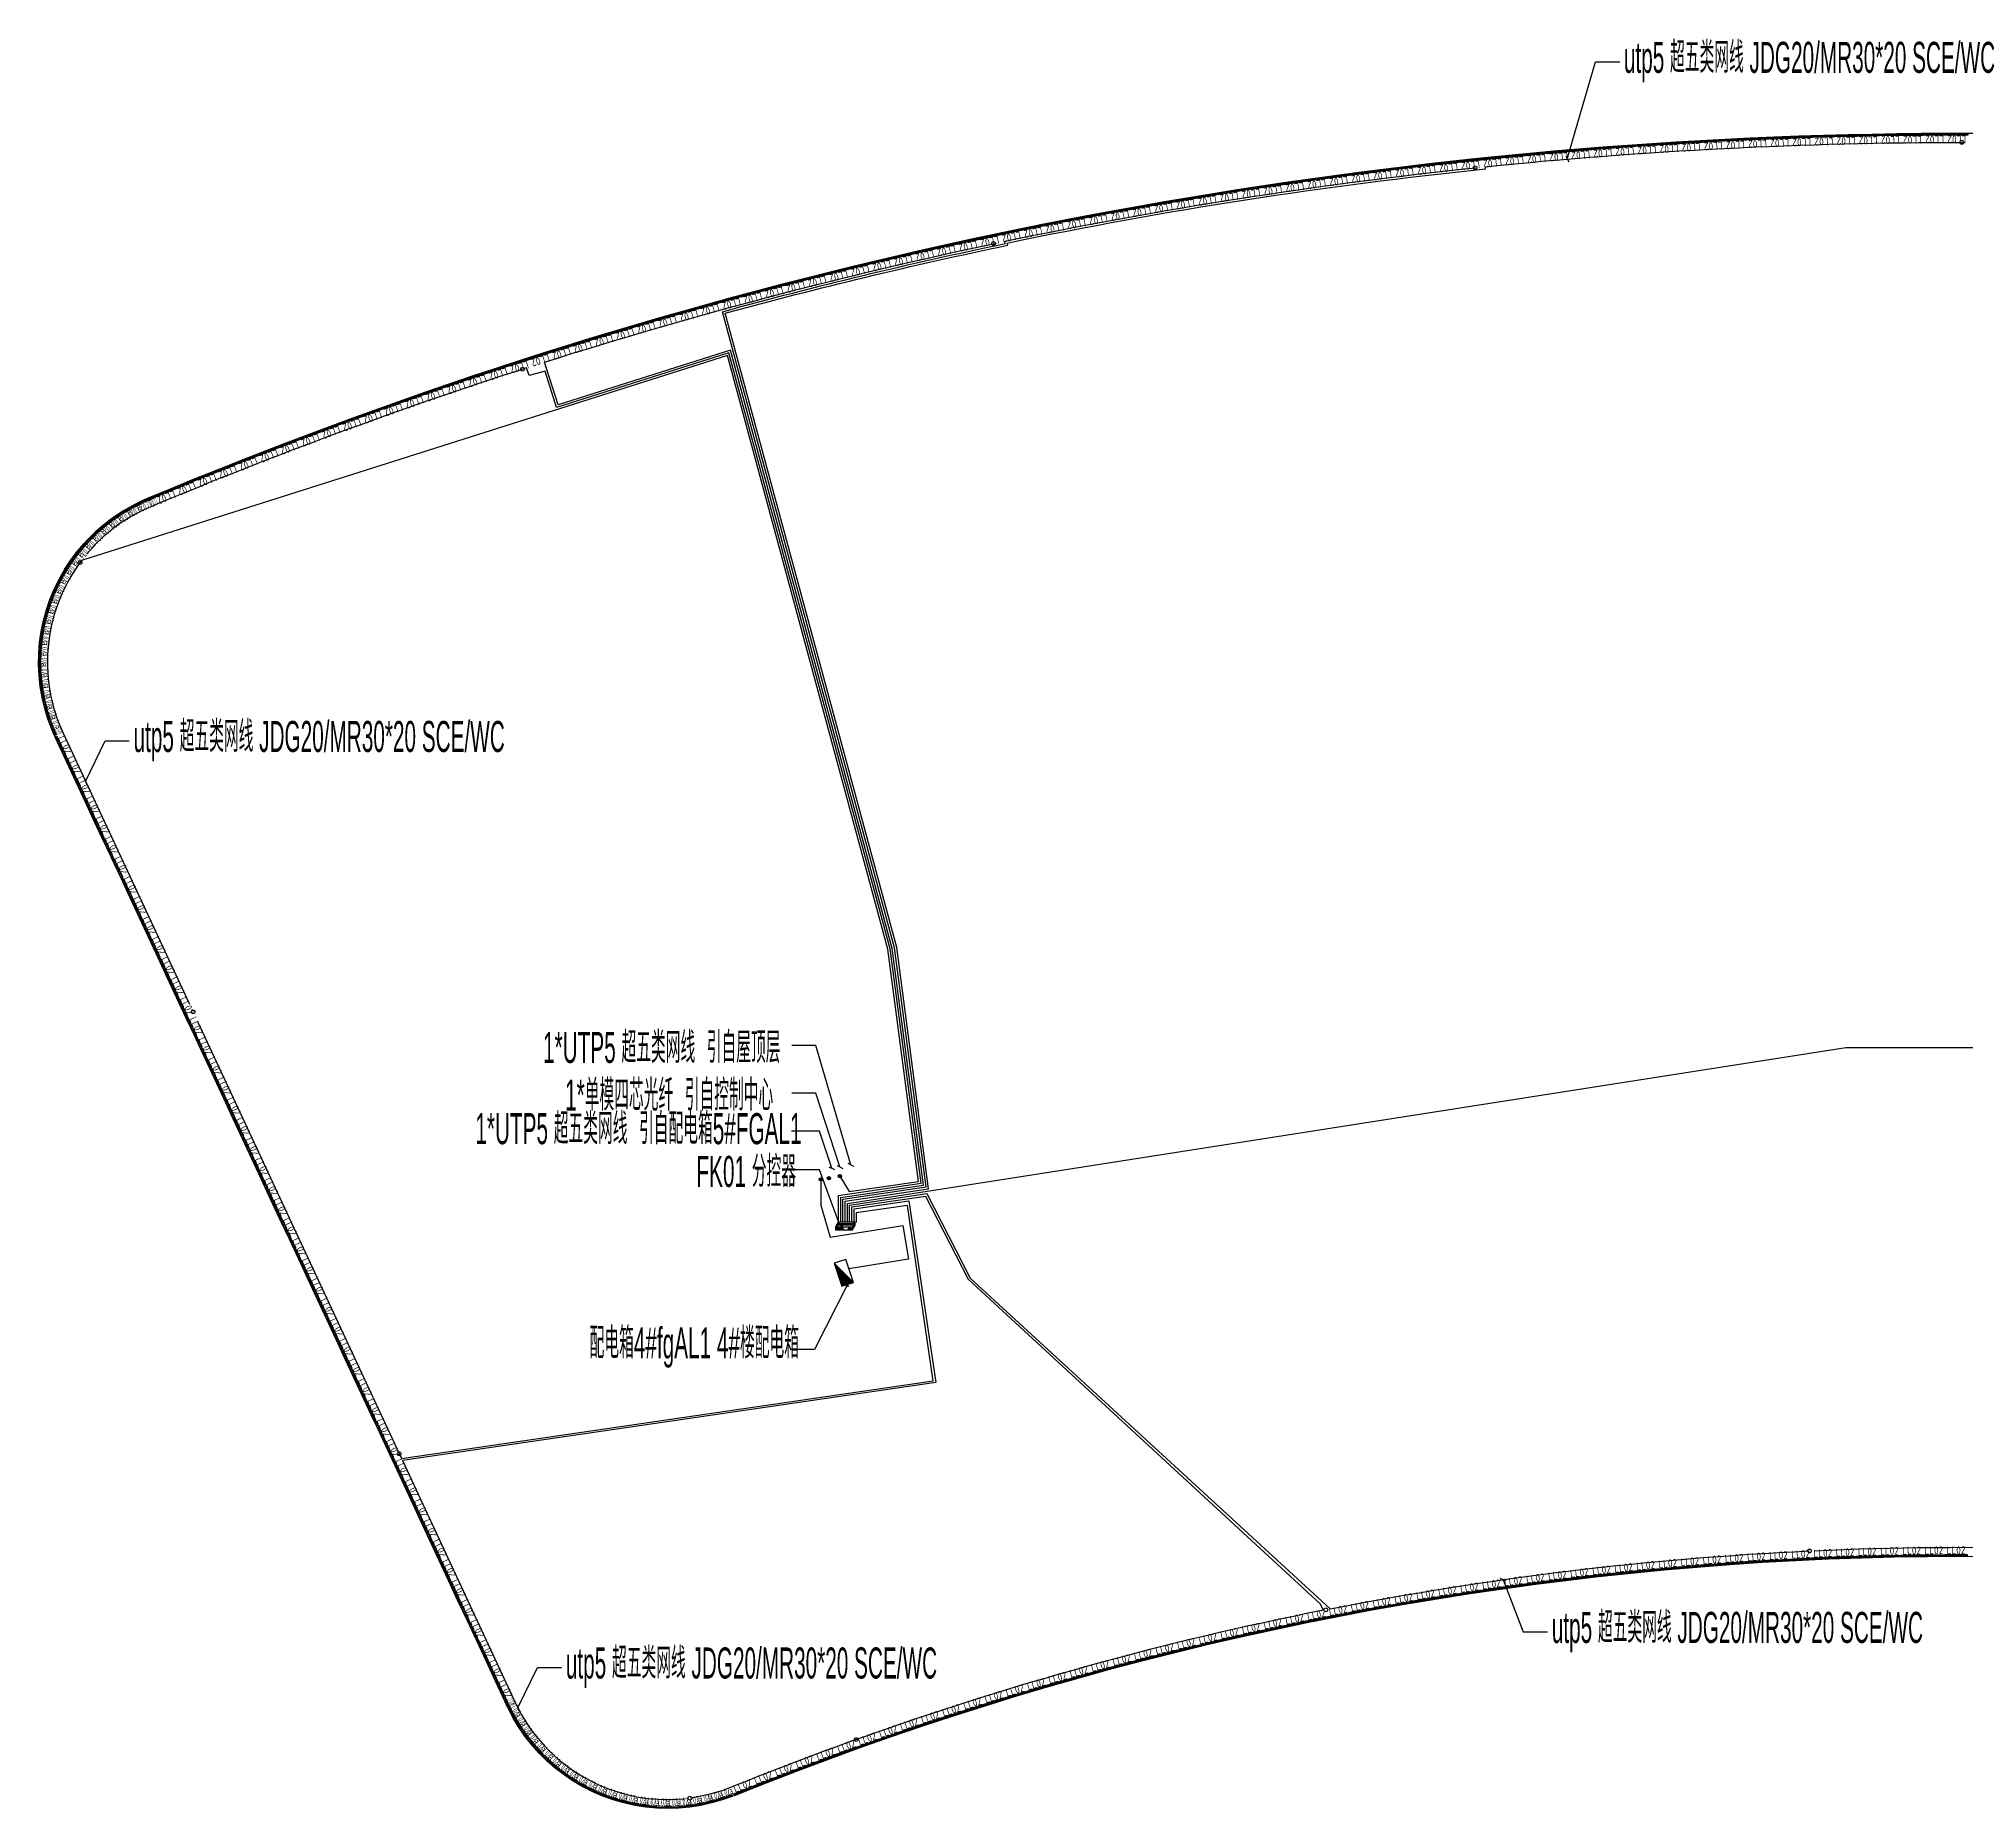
# Model space of a CAD drawing. Header units: inches. Extents: x -443710 to 189894, y 10730 to 90598.
# Drawn here: x -443710 to -356783, y 10730 to 90598 of the extents above; entities that cross this region are included whole.
import ezdxf
from ezdxf import colors
from ezdxf.entities.mleader import LeaderData, LeaderLine
from ezdxf.enums import TextEntityAlignment as Align
from ezdxf.math import Vec2, Vec3

# ---------------------------------------------------------------- set-up
doc = ezdxf.new("R2010")
doc.units = ezdxf.units.IN
doc.header["$MEASUREMENT"] = 0
doc.linetypes.add('ACAD_ISO02W100', pattern=[15, 12, -3])
doc.linetypes.add('DASH', pattern=[0.35, 0.25, -0.1])
doc.layers.get('0').update_dxf_attribs({"color": 253})
for name, color, linetype in [('0-L-控制', 6, 'Continuous'), ('0-L-灯具', 1, 'Continuous'), ('0-L-电箱', 90, 'Continuous'), ('0-LIGHT-TXT', 90, 'Continuous'), ('0-LL02', 1, 'Continuous'), ('LD-标注', 7, 'Continuous'), ('W-说明', 3, 'ACAD_ISO02W100'), ('图框', 24, 'Continuous'), ('强电220V', 1, 'Continuous')]:
    doc.layers.add(name, color=color, linetype=linetype)
doc.styles.add('GBZITI', font='gbenor.shx', dxfattribs={"height": 350, "bigfont": 'gbcbig.shx'})
doc.styles.add('SMDEI', font='smsim.shx', dxfattribs={"width": 0.75, "bigfont": 'smfs.shx'})
doc.styles.get("Standard").update_dxf_attribs({"font": 'arial.ttf'})
doc.styles.add('TG_LINETYPE', font='SIMPLEX', dxfattribs={"width": 0.8, "height": 3, "bigfont": 'HZTXT'})
doc.linetypes.add('TG_J', pattern='A,2,-0.3,["J",TG_LINETYPE,S=0.1,R=0,X=-0.23,Y=-0.15],0', length=2.3)

# ---------------------------------------------------------------- blocks, each defined once
blk = doc.blocks.new('LL02')
at = {"layer": '0-LL02'}
for points in [[(-500, 80), (500, 80), (500, 0), (-500, 0)], [(-490, 70), (490, 70), (490, 10), (-490, 10)]]:
    blk.add_lwpolyline(points, close=True, dxfattribs=at)
for points in [[(-450, 16), (-450, 63), (-460, 45)], [(-450, 16), (-450, 63), (-440, 45)], [(-375, 16), (-375, 63), (-385, 45)], [(-375, 16), (-375, 63), (-365, 45)], [(-300, 16), (-300, 63), (-310, 45)], [(-300, 16), (-300, 63), (-290, 45)], [(-225, 16), (-225, 63), (-235, 45)], [(-225, 16), (-225, 63), (-215, 45)], [(-150, 16), (-150, 63), (-160, 45)], [(-150, 16), (-150, 63), (-140, 45)], [(-75, 16), (-75, 63), (-85, 45)], [(-75, 16), (-75, 63), (-65, 45)], [(0, 16), (0, 63), (-10, 45)], [(0, 16), (0, 63), (10, 45)], [(75, 16), (75, 63), (65, 45)], [(75, 16), (75, 63), (85, 45)], [(150, 16), (150, 63), (140, 45)], [(150, 16), (150, 63), (160, 45)], [(225, 16), (225, 63), (215, 45)], [(225, 16), (225, 63), (235, 45)], [(300, 16), (300, 63), (290, 45)], [(300, 16), (300, 63), (310, 45)], [(375, 16), (375, 63), (365, 45)], [(375, 16), (375, 63), (385, 45)], [(450, 16), (450, 63), (440, 45)], [(450, 16), (450, 63), (460, 45)]]:
    blk.add_lwpolyline(points, dxfattribs=at)
at = {"layer": '0-LL02', "style": 'GBZITI'}
blk.add_text('LL02', height=350, rotation=360, dxfattribs=at).set_placement((0, 271, 0), align=Align.MIDDLE_CENTER)
blk = doc.blocks.new('LL02a')
at = {"layer": '0-LL02'}
for points in [[(-250, 80), (250, 80), (250, 0), (-250, 0)], [(-240, 70), (240, 70), (240, 10), (-240, 10)]]:
    blk.add_lwpolyline(points, close=True, dxfattribs=at)
for points in [[(-225, 16), (-225, 63), (-235, 45)], [(-225, 16), (-225, 63), (-215, 45)], [(-150, 16), (-150, 63), (-160, 45)], [(-150, 16), (-150, 63), (-140, 45)], [(-75, 16), (-75, 63), (-85, 45)], [(-75, 16), (-75, 63), (-65, 45)], [(0, 16), (0, 63), (-10, 45)], [(0, 16), (0, 63), (10, 45)], [(75, 16), (75, 63), (65, 45)], [(75, 16), (75, 63), (85, 45)], [(150, 16), (150, 63), (140, 45)], [(150, 16), (150, 63), (160, 45)], [(225, 16), (225, 63), (215, 45)], [(225, 16), (225, 63), (235, 45)]]:
    blk.add_lwpolyline(points, dxfattribs=at)
at = {"layer": '0-LL02', "style": 'GBZITI', "width": 0.5}
blk.add_text('LL02a', height=350, rotation=360, dxfattribs=at).set_placement((0, 271, 0), align=Align.MIDDLE_CENTER)
blk = doc.blocks.new('LF01b')
at = {"layer": '0-LL02'}
for points in [[(-150, 80), (150, 80), (150, 0), (-150, 0)], [(-140, 70), (140, 70), (140, 10), (-140, 10)]]:
    blk.add_lwpolyline(points, close=True, dxfattribs=at)
for points in [[(-75, 16), (-75, 63), (-85, 45)], [(-75, 16), (-75, 63), (-65, 45)], [(0, 16), (0, 63), (-10, 45)], [(0, 16), (0, 63), (10, 45)], [(75, 16), (75, 63), (65, 45)], [(75, 16), (75, 63), (85, 45)]]:
    blk.add_lwpolyline(points, dxfattribs=at)
at = {"layer": '0-LL02', "style": 'GBZITI', "width": 0.28}
blk.add_text('LL02b', height=350, rotation=360, dxfattribs=at).set_placement((0, 271, 0), align=Align.MIDDLE_CENTER)
blk = doc.blocks.new('A$C6D811006')
at = {"layer": '强电220V'}
h = blk.add_hatch(dxfattribs=at)
h.set_pattern_fill('ANGLE', color=256, angle=-47.18273)
h.set_pattern_definition([(312.81726666, (-1537605.358, 1188511.7405), (5.123672646, 4.747441797), [5.08, -1.905]), (42.81726666, (-1537605.358, 1188511.7405), (-4.747441797, 5.123672646), [5.08, -1.905])])
h.paths.add_polyline_path([(-583, 176), (-182, -196), (161, 980)])
blk.add_line((161, 980), (-182, -196), dxfattribs=at)
blk.add_lwpolyline([(161, 980), (-583, 176), (-182, -196), (563, 608)], close=True, dxfattribs=at)
blk = doc.blocks.new('_Oblique')
at = {"color": 0, "linetype": 'ByBlock', "lineweight": -2}
blk.add_line((-0.5, -0.5), (0.5, 0.5), dxfattribs=at)
blk = doc.blocks.new('引入')
at = {"layer": '0-L-电箱', "lineweight": -2}
h = blk.add_hatch(color=256, dxfattribs=at)
h.dxf.hatch_style = 1
h.paths.add_polyline_path([(-75, 0, 1), (75, 0, 1)])
blk.add_lwpolyline([(709, -533, 0, 0, 0), (432, -324, 200, 0, 0), (0, 0, 0, 0, 0)], format="xyseb", dxfattribs=at)
blk.add_circle((0, 0), 75, dxfattribs=at)
blk = doc.blocks.new('控制器')
at = {"color": 7}
for p, q in [((92311, 52509), (91624, 51231)), ((91624, 51231), (96073, 51231)), ((91624, 51231), (91624, 50443)), ((91624, 50443), (96073, 50443)), ((96761, 52509), (92311, 52509)), ((96073, 51231), (96761, 52509)), ((96073, 50443), (96761, 51666)), ((96073, 50443), (96073, 51231)), ((96761, 51666), (96761, 52509))]:
    blk.add_line(p, q, dxfattribs=at)
at = {"color": 7, "linetype": 'DASH', "ltscale": 5}
for p, q in [((92311, 51666), (91624, 50443)), ((92311, 51666), (92311, 52509)), ((96761, 51666), (92311, 51666)), ((96336, 52064), (96331, 52068)), ((96336, 52043), (96331, 52038)), ((96409, 52064), (96413, 52068)), ((96409, 52043), (96413, 52038)), ((96509, 52182), (96505, 52186)), ((96509, 52160), (96505, 52155)), ((96510, 51948), (96506, 51952)), ((96510, 51927), (96506, 51922)), ((96582, 52182), (96586, 52186)), ((96582, 52160), (96586, 52155)), ((96583, 51948), (96588, 51952)), ((96583, 51927), (96588, 51922))]:
    blk.add_line(p, q, dxfattribs=at)
at = {"color": 7, "linetype": 'ByBlock', "ltscale": 5}
for p, q in [((94998, 50933), (95621, 50933)), ((94998, 50649), (94998, 50933)), ((94998, 50649), (95621, 50649)), ((95621, 50649), (95621, 50933))]:
    blk.add_line(p, q, dxfattribs=at)
blk.add_lwpolyline([(91947, 51027), (92152, 51027), (92152, 50670), (91947, 50670)], close=True, dxfattribs=at)
at = {"color": 0, "linetype": 'ByBlock', "ltscale": 5}
blk.add_lwpolyline([(92481, 51050), (93415, 51050), (93415, 50632), (92481, 50632)], close=True, dxfattribs=at)
at = {"color": 7, "linetype": 'DASH', "ltscale": 5}
for points in [[(92674, 52130), (93087, 52130), (93087, 51954), (92674, 51954)], [(93087, 52130), (93499, 52130), (93499, 51954), (93087, 51954)], [(93499, 52130), (93912, 52130), (93912, 51954), (93499, 51954)], [(93912, 52130), (94325, 52130), (94325, 51954), (93912, 51954)], [(94325, 52130), (94737, 52130), (94737, 51954), (94325, 51954)], [(94737, 52130), (95150, 52130), (95150, 51954), (94737, 51954)], [(95150, 52130), (95563, 52130), (95563, 51954), (95150, 51954)], [(95563, 52130), (95976, 52130), (95976, 51954), (95563, 51954)]]:
    blk.add_lwpolyline(points, close=True, dxfattribs=at)
at = {"layer": 'W-说明', "color": 7, "linetype": 'ByBlock', "ltscale": 5}
for p, q in [((95043, 50881), (95043, 50739)), ((95272, 50881), (95043, 50881)), ((95043, 50739), (95095, 50739)), ((95095, 50739), (95095, 50712)), ((95095, 50712), (95105, 50712)), ((95105, 50712), (95105, 50698)), ((95105, 50698), (95209, 50698)), ((95209, 50698), (95209, 50712)), ((95209, 50712), (95220, 50712)), ((95220, 50739), (95272, 50739)), ((95220, 50712), (95220, 50739)), ((95272, 50739), (95272, 50881)), ((95350, 50881), (95350, 50739)), ((95578, 50881), (95350, 50881)), ((95350, 50739), (95401, 50739)), ((95401, 50739), (95401, 50712)), ((95401, 50712), (95412, 50712)), ((95412, 50712), (95412, 50698)), ((95412, 50698), (95516, 50698)), ((95516, 50698), (95516, 50712)), ((95516, 50712), (95526, 50712)), ((95526, 50712), (95526, 50739)), ((95526, 50739), (95578, 50739)), ((95578, 50739), (95578, 50881))]:
    blk.add_line(p, q, dxfattribs=at)
at = {"layer": '图框', "color": 7, "linetype": 'ByBlock', "lineweight": 30, "ltscale": 5}
blk.add_line((92049, 50977), (92049, 50911), dxfattribs=at)
at = {"layer": '图框', "color": 7, "linetype": 'DASH', "lineweight": 30, "ltscale": 5}
for p, q in [((96378, 52264), (96310, 52195)), ((96310, 51912), (96310, 52195)), ((96310, 51912), (96378, 51843)), ((96378, 52264), (96608, 52264)), ((96608, 51843), (96378, 51843)), ((96608, 52264), (96608, 51843))]:
    blk.add_line(p, q, dxfattribs=at)
at = {"layer": '图框', "color": 7, "linetype": 'ByBlock', "lineweight": 30, "ltscale": 5}
blk.add_lwpolyline([(91921, 51053), (92177, 51053), (92177, 50641), (91921, 50641)], close=True, dxfattribs=at)
at = {"layer": '图框', "color": 7, "linetype": 'DASH', "lineweight": 30, "ltscale": 5}
for points in [[(96413, 52038), (96331, 52038), (96331, 52068), (96413, 52068)], [(96409, 52043), (96336, 52043), (96336, 52064), (96409, 52064)], [(96586, 52155), (96505, 52155), (96505, 52186), (96586, 52186)], [(96588, 51922), (96505, 51922), (96505, 51952), (96588, 51952)], [(96582, 52160), (96509, 52160), (96509, 52182), (96582, 52182)], [(96583, 51927), (96510, 51927), (96510, 51948), (96583, 51948)]]:
    blk.add_lwpolyline(points, close=True, dxfattribs=at)
at = {"layer": '图框', "color": 7, "linetype": 'ByBlock', "lineweight": 30, "ltscale": 5}
for centre, radius in [((92049, 50761), 39), ((93630, 50794), 27.4), ((93630, 50672), 27.4), ((95759, 50666), 27.4)]:
    blk.add_circle(centre, radius, dxfattribs=at)
at = {"layer": 'W-说明', "color": 7, "linetype": 'ByBlock', "ltscale": 5, "char_height": 37.18, "attachment_point": 3}
for s, insert, width in [('{\\fSimSun|b0|i0|c134|p2;\\H1.771x;OFF\\H0.56465x;  }', (92118, 50620, -3928), 518.24), ('{\\fSimSun|b0|i0|c134|p2;\\H1.771x;ON\\H0.56465x;  }', (92097, 51141, -3928), 518.24), ('{\\fSimSun|b0|i0|c134|p2;\\H1.1068x;POWER \\H0.90346x; }', (93830, 50691, -3928), 518.24), ('{\\fSimSun|b0|i0|c134|p2;\\H1.107x;ACT \\H0.9035x; }', (93806, 50812, -3928), 518.24), ('{\\fSimSun|b0|i0|c134|p2;\\H1.8447x;A\\H0.59997x; \\H0.90346x; }', (95208, 50619, -3928), 237.09), ('{\\fSimSun|b0|i0|c134|p2;\\H1.8447x;B\\H0.59997x; \\H0.90346x; }', (95567, 50623, -3928), 893.53)]:
    blk.add_mtext(s, dxfattribs=dict(at, insert=insert, width=width))
at = {"layer": 'W-说明', "color": 1, "linetype": 'ByBlock', "ltscale": 0.5, "insert": (93297, 50918), "char_height": 144.03, "width": 274.09, "attachment_point": 3}
blk.add_mtext('{\\fSimSun|b0|i0|c134|p2;DMX-008}', dxfattribs=at)
at = {"layer": 'W-说明', "color": 7, "linetype": 'ByBlock', "char_height": 40.89, "width": 570.07, "attachment_point": 3}
for s, insert in [('{\\fSimSun|b0|i0|c134|p2;\\H1.771x;PORT1\\H0.56465x;  }', (93030, 52279, -4321)), ('{\\fSimSun|b0|i0|c134|p2;\\H1.771x;PORT2\\H0.56465x;  }', (93429, 52279, -4321)), ('{\\fSimSun|b0|i0|c134|p2;\\H1.771x;PORT3\\H0.56465x;  }', (93828, 52279, -4321)), ('{\\fSimSun|b0|i0|c134|p2;\\H1.771x;PORT4\\H0.56465x;  }', (94243, 52279, -4321)), ('{\\fSimSun|b0|i0|c134|p2;\\H1.771x;PORT5\\H0.56465x;  }', (94646, 52279, -4321)), ('{\\fSimSun|b0|i0|c134|p2;\\H1.771x;PORT6\\H0.56465x;  }', (95058, 52279, -4321)), ('{\\fSimSun|b0|i0|c134|p2;\\H1.771x;PORT7\\H0.56465x;  }', (95458, 52279, -4321)), ('{\\fSimSun|b0|i0|c134|p2;\\H1.771x;PORT8\\H0.56465x;  }', (95863, 52279, -4321))]:
    blk.add_mtext(s, dxfattribs=dict(at, insert=insert))
at = {"layer": 'W-说明', "color": 7, "linetype": 'ACAD_ISO02W100', "ltscale": 0.5, "insert": (96728, 52394, -3928), "char_height": 68.58, "width": 715.3, "attachment_point": 3}
blk.add_mtext('{\\fSimSun|b0|i0|c134|p2;AC 100V-240V}', dxfattribs=at)

msp = doc.modelspace()

# ---------------------------------------------------------------- linework, layer by layer
at = {"color": 4}
for points in [[(-299405, 78362, 0.169589), (-438804, 69836, 0.000015), (-438804, 69836, 0.000015)], [(-438804, 69836, 0.424512), (-442974, 59107, 0.42086)], [(-412315, 11315, -0.163248), (-318612, 17062, 0)]]:
    msp.add_lwpolyline(points, format="xyb", dxfattribs=at)
msp.add_lwpolyline([(-442960, 59077), (-422569, 15349)], dxfattribs=at)
at = {"layer": '0-L-控制', "color": 6}
for points in [[(-407321, 37177), (-407321, 38133), (-403562, 38689), (-404997, 49583), (-412734, 78199, -0.015527), (-399985, 81272), (-400006, 81370, -0.02585), (-378429, 84714), (-378439, 84814, -0.025545), (-356880, 85914, 0.025545)], [(-407421, 37177), (-407421, 38219), (-403674, 38774), (-405096, 49563), (-412857, 78269, -0.015527), (-400104, 81349), (-400124, 81447, -0.025457), (-378869, 84769, 0.025457)], [(-407521, 37177), (-407521, 38306), (-403786, 38859), (-405194, 49543), (-412493, 76542), (-420272, 74073), (-420883, 75998, -0.024947), (-400497, 81369, 0.024947)], [(-407567, 39265), (-407144, 38564), (-404010, 39028), (-405390, 49504), (-412632, 76288), (-441772, 67041, 0.277746), (-442598, 59246), (-436901, 47029)], [(-407621, 37177), (-407621, 38392), (-403898, 38943), (-405292, 49524), (-412563, 76415), (-420338, 73948), (-420857, 75586), (-421580, 75390), (-421693, 75739, 0.02139), (-438649, 69467, 0.119586), (-441534, 67340)], [(-407021, 37177), (-407021, 37874), (-403696, 38366), (-401773, 34622), (-385889, 19971), (-385762, 19672, 0.036942), (-406810, 13843, 0.010225), (-412466, 11686, -0.059037), (-414191, 11214, 0.059037)], [(-407121, 37177), (-407121, 37961), (-403639, 38476), (-401684, 34667), (-385445, 19735, -0.036816), (-363837, 22351, -0.036864)], [(-363612, 22362, -0.036826), (-341849, 21747), (-341838, 21846, -0.037112), (-320222, 18001), (-320198, 18098, -0.003121), (-318408, 17629, 0.399227), (-309448, 22488), (-307085, 29760), (-307180, 29791), (-306886, 30696), (-310107, 31742), (-309103, 38626), (-306313, 38187), (-306313, 37132)], [(-406921, 37177), (-406921, 37788), (-404446, 38154), (-403236, 29948), (-427294, 26427), (-422207, 15518, 0.318392), (-414572, 11167, 0.318392)]]:
    msp.add_lwpolyline(points, format="xyb", dxfattribs=at)
for points in [[(-436535, 46244), (-427338, 26521), (-403349, 30032), (-404516, 37942), (-406821, 37615), (-406821, 37177)], [(-407222, 37193), (-407222, 38028), (-403425, 38616), (-362184, 45067), (-348152, 45067), (-309126, 38726), (-306214, 38269), (-306214, 37132)], [(-408422, 39113), (-408422, 37961), (-408004, 36514), (-404714, 37041), (-404470, 35512), (-407153, 35077)]]:
    msp.add_lwpolyline(points, dxfattribs=at)
at = {"layer": '0-L-控制', "color": 2, "linetype": 'TG_J', "const_width": 0.2}
msp.add_lwpolyline([(-408055, 39167), (-408055, 37991), (-407761, 36972)], dxfattribs=at)
at = {"layer": '0-LL02'}
for centre in [(-356944, 85914), (-378904, 84765), (-400626, 81342), (-421874, 75680), (-441835, 66957), (-436736, 46676), (-427439, 26737), (-363820, 22352), (-385639, 19696), (-406824, 13839), (-414323, 11196)]:
    msp.add_circle(centre, 85.7, dxfattribs=at)

# ---------------------------------------------------------------- block references
at = {"layer": '0-L-灯具', "rotation": 82.90987147356023}
for p in [(-407567, 39265), (-408422, 39113), (-408055, 39167)]:
    msp.add_blockref('引入', p, dxfattribs=at)
at = {"layer": '0-L-电箱', "rotation": 61.18219452769995}
msp.add_blockref('A$C6D811006', (-407034, 34721), dxfattribs=at)
at = {"layer": '0-LL02'}
for name, p, rotation in [('LL02', (-367170, 86064), 182.7808720159209), ('LL02', (-366171, 86110), 182.5103536990523), ('LL02', (-365172, 86152), 182.2398353821823), ('LL02', (-364173, 86188), 181.9693170653135), ('LL02', (-363173, 86220), 181.6987987484474), ('LL02', (-362174, 86248), 181.4282804315774), ('LL02', (-361174, 86270), 181.1577621147088), ('LL02', (-360174, 86288), 180.8872437978416), ('LL02', (-359174, 86301), 180.6167254809149), ('LL02', (-358174, 86310), 180.3462071640461), ('LL02', (-357174, 86313), 180.0756888471774), ('LL02', (-379133, 85143), 186.0270918183382), ('LL02', (-378138, 85246), 185.756573501471), ('LL02', (-377143, 85344), 185.4860551846035), ('LL02', (-376148, 85437), 185.2155368677363), ('LL02', (-375152, 85525), 184.9450185508689), ('LL02', (-374155, 85609), 184.6745002340017), ('LL02', (-373158, 85688), 184.4039819171342), ('LL02', (-372161, 85763), 184.1334636002656), ('LL02', (-371163, 85832), 183.862945283397), ('LL02', (-370166, 85897), 183.5924269665269), ('LL02', (-369167, 85958), 183.3219086496582), ('LL02', (-368169, 86013), 183.0513903327896), ('LL02', (-386081, 84293), 187.9207200364245), ('LL02', (-385090, 84429), 187.6502017195543), ('LL02', (-384099, 84559), 187.3796834026831), ('LL02', (-383107, 84685), 187.109165085813), ('LL02', (-382114, 84807), 186.8386467689443), ('LL02', (-381121, 84924), 186.5681284520757), ('LL02', (-380127, 85036), 186.297610135207), ('LL02', (-392011, 83382), 189.5438299376418), ('LL02', (-391025, 83546), 189.2733116207733), ('LL02', (-390037, 83705), 189.0027933039018), ('LL02', (-389049, 83859), 188.7322749870318), ('LL02', (-388061, 84008), 188.4617566701617), ('LL02', (-387071, 84153), 188.1912383532931), ('LL02', (-396932, 82495), 190.8964215219853), ('LL02', (-395949, 82682), 190.6259032051165), ('LL02', (-394966, 82864), 190.3553848882479), ('LL02', (-393982, 83041), 190.0848665713779), ('LL02', (-392997, 83214), 189.8143482545092), ('LL02', (-400852, 81702), 191.9784947894626), ('LL02', (-399874, 81907), 191.7079764725954), ('LL02', (-398894, 82108), 191.4374581557267), ('LL02', (-397913, 82304), 191.1669398388553), ('LL02', (-404757, 80835), 193.0605680569895), ('LL02', (-403783, 81059), 192.7900497401223), ('LL02', (-402807, 81278), 192.5195314232548), ('LL02', (-401830, 81492), 192.24901310633), ('LL02', (-408645, 79894), 194.142641324463), ('LL02', (-407675, 80137), 193.872123007593), ('LL02', (-406703, 80374), 193.6016046907255), ('LL02', (-405731, 80607), 193.3310863738569), ('LL02', (-411549, 79141), 194.9541962750702), ('LL02', (-410582, 79397), 194.683677958203), ('LL02', (-409614, 79648), 194.4131596413329), ('LL02', (-414442, 78346), 195.7657512256776), ('LL02', (-413479, 78616), 195.495232908809), ('LL02', (-412514, 78881), 195.224714591939), ('LL02', (-418281, 77223), 196.8478244931563), ('LL02', (-417323, 77511), 196.5773061762865), ('LL02', (-416364, 77794), 196.306787859415), ('LL02', (-415403, 78072), 196.0362695425451), ('LL02', (-420192, 76635), 197.3888611268952), ('LL02', (-419237, 76931), 197.1183428100251), ('LL02', (-423048, 75718), 198.2004160775012), ('LL02', (-422098, 76028), 197.9298977606325), ('LL02', (-421146, 76334), 197.6593794437638), ('LL02', (-425892, 74761), 199.0119710281113), ('LL02', (-424945, 75084), 198.7414527112412), ('LL02', (-423998, 75403), 198.4709343943712), ('LL02', (-428721, 73763), 199.8235259787173), ('LL02', (-427779, 74100), 199.5530076618485), ('LL02', (-426836, 74433), 199.2824893449798), ('LL02', (-430599, 73076), 200.3645626124533), ('LL02', (-429661, 73422), 200.0940442955859), ('LL02', (-433404, 72012), 201.1761175630566), ('LL02', (-432471, 72371), 200.905599246188), ('LL02', (-431536, 72726), 200.6350809293206), ('LL02', (-435266, 71281), 201.7171541967953), ('LL02', (-434336, 71649), 201.4466358799253), ('LL02', (-437120, 70532), 202.2581908305339), ('LL02', (-436194, 70909), 201.9876725136653), ('LL02a', (-439479, 69510), 208.1399901894553), ('LL02a', (-439031, 69732), 204.5590039698874), ('LF01b', (-438645, 69902), 202.7028152128936), ('LL02', (-438045, 70151), 202.5287091474039), ('LL02a', (-440728, 68684), 218.8829488481583), ('LL02a', (-440329, 68985), 215.3019626285907), ('LL02a', (-439912, 69261), 211.720976409023), ('LL02a', (-441800, 67639), 229.6259075068617), ('LL02a', (-441465, 68010), 226.044921287294), ('LL02a', (-441107, 68358), 222.4639350677261), ('LL02a', (-442399, 66840), 236.7878799459973), ('LL02a', (-442112, 67249), 233.2068937264295), ('LL02a', (-442893, 65971), 243.949852385133), ('LL02a', (-442659, 66413), 240.368866165565), ('LL02a', (-443275, 65049), 251.1118248242686), ('LL02a', (-443098, 65516), 247.5308386047008), ('LL02a', (-443539, 64085), 258.2737972634042), ('LL02a', (-443422, 64571), 254.6928110438363), ('LL02a', (-443625, 63593), 261.854783482972), ('LL02a', (-443705, 62597), 269.0167559221076), ('LL02a', (-443680, 63096), 265.4357697025399), ('LL02a', (-443698, 62098), 272.5977421416755), ('LL02a', (-443660, 61600), 276.1787283612434), ('LL02a', (-443590, 61105), 279.759714580811), ('LL02a', (-443491, 60615), 283.3407008003787), ('LL02a', (-443360, 60133), 286.9216870199464), ('LL02a', (-443200, 59659), 290.5026732395143), ('LF01b', (-443053, 59288), 293.3457003133935), ('LL02', (-442749, 58624), 294.9999999999575), ('LL02', (-442326, 57718), 294.9999999999575), ('LL02', (-441904, 56811), 294.9999999999575), ('LL02', (-441481, 55905), 294.9999999999575), ('LL02', (-441059, 54999), 294.9999999999575), ('LL02', (-440636, 54092), 294.9999999999575), ('LL02', (-440213, 53186), 294.9999999999575), ('LL02', (-439791, 52280), 294.9999999999575), ('LL02', (-439368, 51374), 294.9999999999575), ('LL02', (-438945, 50467), 294.9999999999575), ('LL02', (-438523, 49561), 294.9999999999575), ('LL02', (-438100, 48655), 294.9999999999575), ('LL02', (-437678, 47748), 294.9999999999575), ('LL02', (-437255, 46842), 294.9999999999575), ('LL02', (-436832, 45936), 294.9999999999575), ('LL02', (-436410, 45029), 294.9999999999575), ('LL02', (-435987, 44123), 294.9999999999575), ('LL02', (-435564, 43217), 294.9999999999575), ('LL02', (-435142, 42310), 294.9999999999575), ('LL02', (-434719, 41404), 294.9999999999575), ('LL02', (-434297, 40498), 294.9999999999575), ('LL02', (-433874, 39592), 294.9999999999575), ('LL02', (-433451, 38685), 294.9999999999575), ('LL02', (-433029, 37779), 294.9999999999575), ('LL02', (-432606, 36873), 294.9999999999575), ('LL02', (-432184, 35966), 294.9999999999575), ('LL02', (-431761, 35060), 294.9999999999575), ('LL02', (-431338, 34154), 294.9999999999575), ('LL02', (-430916, 33247), 294.9999999999575), ('LL02', (-430493, 32341), 294.9999999999575), ('LL02', (-430070, 31435), 294.9999999999575), ('LL02', (-429648, 30528), 294.9999999999575), ('LL02', (-429225, 29622), 294.9999999999575), ('LL02', (-428803, 28716), 294.9999999999575), ('LL02', (-428380, 27810), 294.9999999999575), ('LL02', (-427957, 26903), 294.9999999999575), ('LL02', (-427535, 25997), 294.9999999999575), ('LL02', (-427112, 25091), 294.9999999999575), ('LL02', (-426689, 24184), 294.9999999999575), ('LL02', (-426267, 23278), 294.9999999999575), ('LL02', (-425844, 22372), 294.9999999999575), ('LL02', (-425422, 21465), 294.9999999999575), ('LL02', (-372180, 21320), 5.944437488335247), ('LL02', (-371185, 21420), 5.556254700307324), ('LL02', (-370190, 21513), 5.168071912278465), ('LL02', (-369193, 21600), 4.779889124250543), ('LL02', (-368197, 21680), 4.391706336222621), ('LL02', (-367199, 21753), 4.0035235481947), ('LL02', (-366201, 21820), 3.615340760165839), ('LL02', (-365203, 21879), 3.227157972136038), ('LL02', (-364205, 21932), 2.838975184107178), ('LL02', (-363206, 21978), 2.450792396078318), ('LL02', (-362207, 22018), 2.062609608052272), ('LL02', (-361207, 22050), 1.674426820025291), ('LL02', (-360207, 22076), 1.286244031997369), ('LL02', (-359208, 22095), 0.8980612439694471), ('LL02', (-358208, 22107), 0.5098784559415254), ('LL02', (-357208, 22113), 0.1216956679126646), ('LL02', (-424999, 20559), 294.9999999999575), ('LL02', (-379123, 20430), 8.661717004532575), ('LL02', (-378134, 20577), 8.273534216505588), ('LL02', (-377144, 20718), 7.885351428477668), ('LL02', (-376153, 20852), 7.497168640450686), ('LL02', (-375161, 20979), 7.108985852421827), ('LL02', (-374168, 21099), 6.720803064392028), ('LL02', (-373174, 21213), 6.332620276363168), ('LL02', (-424576, 19653), 294.9999999999575), ('LL02', (-384052, 19594), 10.60263094467594), ('LL02', (-383068, 19774), 10.21444815664708), ('LL02', (-382084, 19948), 9.826265368619158), ('LL02', (-381098, 20116), 9.438082580590297), ('LL02', (-380111, 20276), 9.049899792560499), ('LL02', (-424154, 18746), 294.9999999999575), ('LL02', (-388950, 18591), 12.54354488481555), ('LL02', (-387973, 18805), 12.15536209678858), ('LL02', (-386995, 19012), 11.76717930876065), ('LL02', (-386015, 19212), 11.37899652073178), ('LL02', (-385034, 19406), 10.99081373270386), ('LL02', (-423731, 17840), 294.9999999999575), ('LL02', (-391872, 17910), 13.70809324890119), ('LL02', (-390899, 18143), 13.31991046087327), ('LL02', (-389925, 18370), 12.9317276728444), ('LL02', (-423309, 16934), 294.9999999999575), ('LL02', (-395744, 16909), 15.26082440101382), ('LL02', (-394779, 17169), 14.87264161298496), ('LL02', (-393811, 17423), 14.48445882495704), ('LL02', (-392842, 17669), 14.09627603692911), ('LL02', (-422886, 16028), 294.9999999999575), ('LL02', (-398630, 16090), 16.42537276510228), ('LL02', (-397670, 16370), 16.03718997707342), ('LL02', (-396708, 16643), 15.64900718904362), ('LF01b', (-422611, 15438), 294.9999999999465), ('LL02', (-401499, 15213), 17.58992112918604), ('LL02', (-400545, 15512), 17.20173834115906), ('LL02', (-399589, 15804), 16.81355555313113), ('LL02a', (-422424, 15062), 297.2988885466061), ('LL02a', (-422181, 14625), 300.8798747661738), ('LL02', (-404349, 14277), 18.75446949326699), ('LL02', (-403401, 14596), 18.36628670523907), ('LL02', (-402451, 14907), 17.97810391721302), ('LL02a', (-421911, 14205), 304.4608609857415), ('LL02a', (-421616, 13802), 308.0418472053093), ('LL02', (-406239, 13622), 19.53083506932377), ('LL02', (-405295, 13953), 19.14265228129491), ('LL02a', (-421296, 13418), 311.6228334248769), ('LL02a', (-420952, 13055), 315.2038196444445), ('LL02a', (-420587, 12714), 318.7848058640122), ('LL02', (-409056, 12590), 20.69538343340755), ('LL02', (-408119, 12940), 20.30720064537962), ('LL02', (-407180, 13284), 19.9190178573517), ('LL02a', (-420201, 12397), 322.3657920835802), ('LL02a', (-419796, 12105), 325.9467783031481), ('LL02a', (-419373, 11838), 329.5277645227158), ('LL02', (-410922, 11871), 21.4717490094662), ('LL02', (-409990, 12233), 21.08356622143734), ('LL02a', (-418935, 11598), 333.1087507422835), ('LL02a', (-418482, 11386), 336.6897369618512), ('LL02a', (-418018, 11203), 340.2707231814188), ('LL02a', (-417542, 11049), 343.8517094009865), ('LL02a', (-417058, 10925), 347.4326956205541), ('LL02a', (-416567, 10832), 351.0136818401219), ('LL02a', (-414079, 10831), 8.918612937960233), ('LL02a', (-413588, 10924), 12.4995991575278), ('LL02a', (-413103, 11047), 16.08058537709528), ('LL02a', (-412628, 11200), 19.66157159666275), ('LL02', (-411851, 11501), 21.85993179749413), ('LL02a', (-416071, 10769), 354.5946680596895), ('LL02a', (-415573, 10738), 358.1756542792573), ('LL02a', (-415073, 10738), 1.756640498824983), ('LL02a', (-414574, 10769), 5.337626718392557)]:
    msp.add_blockref(name, p, dxfattribs=dict(at, rotation=rotation))
at = {"layer": 'LD-标注', "color": 3, "xscale": 0.1728, "yscale": 0.1728, "zscale": 0.1728}
msp.add_blockref('控制器', (-423594, 28120), dxfattribs=at)

# ---------------------------------------------------------------- texts
at = {"layer": '0-LIGHT-TXT', "color": 7, "style": 'SMDEI', "width": 0.5}
for s, p in [('utp5 超五类网线 JDG20/MR30*20 SCE/WC', (-372191, 89049)), ('utp5 超五类网线 JDG20/MR30*20 SCE/WC', (-439424, 58404)), ('1*UTP5 超五类网线  引自屋顶层', (-420949, 44370)), ('1*单模四芯光纤  引自控制中心', (-419954, 42222)), ('1*UTP5 超五类网线  引自配电箱5#FGAL1', (-424004, 40707)), ('FK01 分控器', (-414030, 38777)), ('配电箱4#fgAL1 4#楼配电箱', (-418850, 31035)), ('utp5 超五类网线 JDG20/MR30*20 SCE/WC', (-375444, 18200)), ('utp5 超五类网线 JDG20/MR30*20 SCE/WC', (-419922, 16594))]:
    msp.add_text(s, height=1400, dxfattribs=at).set_placement(p)

# ---------------------------------------------------------------- leaders
at = {"layer": '0-LIGHT-TXT', "color": 7}
ml = msp.add_multileader_mtext('Standard', dxfattribs=at)
ml.set_content('', color=7)
ml.set_leader_properties()
ml.set_arrow_properties(name='OBLIQUE')
ml.build(insert=Vec2(0, 0))
ml.multileader.update_dxf_attribs({"text_right_attachment_type": 6, "dogleg_length": 0.36, "arrow_head_size": 200})
ctx = ml.context
ctx.base_point, ctx.char_height, ctx.arrow_head_size, ctx.landing_gap_size, ctx.plane_origin = Vec3(-372382, 89547), 0.18, 200, 0.09, Vec3(-374330, 87558)
ctx.right_attachment = 6
notes = []
notes.append((ctx, [(0, (1, 1, 0), (-373477, 89547), (1, 0), 1095, [(0, [(-374747, 85159)], 0, [])])]))
ctx.mtext.insert, ctx.mtext.flow_direction = Vec3(-372382, 89547), 5
ml = msp.add_multileader_mtext('Standard', dxfattribs=at)
ml.set_content('', color=7)
ml.set_leader_properties()
ml.set_arrow_properties(name='OBLIQUE')
ml.build(insert=Vec2(0, 0))
ml.multileader.update_dxf_attribs({"text_right_attachment_type": 6, "dogleg_length": 0.36, "arrow_head_size": 200})
ctx = ml.context
ctx.base_point, ctx.char_height, ctx.arrow_head_size, ctx.landing_gap_size, ctx.plane_origin = Vec3(-439616, 58901), 0.18, 200, 0.09, Vec3(-441563, 56913)
ctx.right_attachment = 6
notes.append((ctx, [(0, (1, 1, 0), (-440710, 58901), (1, 0), 1095, [(0, [(-441587, 57078)], 0, [])])]))
ctx.mtext.insert, ctx.mtext.flow_direction = Vec3(-439615, 58901), 5
ml = msp.add_multileader_mtext('Standard', dxfattribs=at)
ml.set_content('', color=7)
ml.set_leader_properties()
ml.set_arrow_properties(name='OBLIQUE')
ml.build(insert=Vec2(0, 0))
ml.multileader.update_dxf_attribs({"text_right_attachment_type": 6, "dogleg_length": 0.36, "arrow_head_size": 200})
ctx = ml.context
ctx.base_point, ctx.char_height, ctx.arrow_head_size, ctx.landing_gap_size, ctx.plane_origin = Vec3(-409734, 45162), 0.18, 200, 0.09, Vec3(-408557, 43278)
ctx.right_attachment, ctx.text_align_type = 6, 2
notes.append((ctx, [(1, (1, 1, 0), (-408639, 45162), (-1, 0), 1095, [(0, [(-407072, 39778)], 0, [])])]))
ctx.mtext.insert, ctx.mtext.alignment, ctx.mtext.flow_direction = Vec3(-409734, 45162), 3, 5
ml = msp.add_multileader_mtext('Standard', dxfattribs=at)
ml.set_content('', color=7)
ml.set_leader_properties()
ml.set_arrow_properties(name='OBLIQUE')
ml.build(insert=Vec2(0, 0))
ml.multileader.update_dxf_attribs({"text_right_attachment_type": 6, "dogleg_length": 0.36, "arrow_head_size": 200})
ctx = ml.context
ctx.base_point, ctx.char_height, ctx.arrow_head_size, ctx.landing_gap_size, ctx.plane_origin = Vec3(-409734, 43013), 0.18, 200, 0.09, Vec3(-408557, 41129)
ctx.right_attachment, ctx.text_align_type = 6, 2
notes.append((ctx, [(1, (1, 1, 0), (-408639, 43013), (-1, 0), 1095, [(0, [(-407559, 39680)], 0, [])])]))
ctx.mtext.insert, ctx.mtext.alignment, ctx.mtext.flow_direction = Vec3(-409734, 43013), 3, 5
ml = msp.add_multileader_mtext('Standard', dxfattribs=at)
ml.set_content('', color=7)
ml.set_leader_properties()
ml.set_arrow_properties(name='OBLIQUE')
ml.build(insert=Vec2(0, 0))
ml.multileader.update_dxf_attribs({"text_right_attachment_type": 6, "dogleg_length": 0.36, "arrow_head_size": 200})
ctx = ml.context
ctx.base_point, ctx.char_height, ctx.arrow_head_size, ctx.landing_gap_size, ctx.plane_origin = Vec3(-409744, 41286), 0.18, 200, 0.09, Vec3(-408924, 41075)
ctx.right_attachment, ctx.text_align_type = 6, 2
notes.append((ctx, [(1, (1, 1, 0), (-408472, 41286), (-1, 0), 1272, [(0, [(-407926, 39626)], 0, [])])]))
ctx.mtext.insert, ctx.mtext.alignment, ctx.mtext.flow_direction = Vec3(-409744, 41286), 3, 5
ml = msp.add_multileader_mtext('Standard', dxfattribs=at)
ml.set_content('', color=7)
ml.set_leader_properties()
ml.set_arrow_properties(name='OBLIQUE')
ml.build(insert=Vec2(0, 0))
ml.multileader.update_dxf_attribs({"text_right_attachment_type": 6, "dogleg_length": 0.36, "arrow_head_size": 200})
ctx = ml.context
ctx.base_point, ctx.char_height, ctx.arrow_head_size, ctx.landing_gap_size, ctx.plane_origin = Vec3(-409744, 39546), 0.18, 200, 0.09, Vec3(-408924, 39335)
ctx.right_attachment, ctx.text_align_type = 6, 2
notes.append((ctx, [(1, (1, 1, 0), (-408472, 39546), (-1, 0), 1272, [(0, [(-407560, 37048)], 0, [])])]))
ctx.mtext.insert, ctx.mtext.alignment, ctx.mtext.flow_direction = Vec3(-409744, 39546), 3, 5
ml = msp.add_multileader_mtext('Standard', dxfattribs=at)
ml.set_content('', color=7)
ml.set_leader_properties()
ml.set_arrow_properties(name='OBLIQUE')
ml.build(insert=Vec2(0, 0))
ml.multileader.update_dxf_attribs({"text_right_attachment_type": 6, "dogleg_length": 0.36, "arrow_head_size": 200})
ctx = ml.context
ctx.base_point, ctx.char_height, ctx.arrow_head_size, ctx.landing_gap_size, ctx.plane_origin = Vec3(-409807, 31443), 0.18, 200, 0.09, Vec3(-407860, 29455)
ctx.right_attachment, ctx.text_align_type = 6, 2
notes.append((ctx, [(0, (1, 1, 0), (-408712, 31443), (-1, 0), 1095, [(0, [(-407210, 34381)], 0, [])])]))
ctx.mtext.insert, ctx.mtext.alignment, ctx.mtext.flow_direction = Vec3(-409807, 31443), 3, 5
ml = msp.add_multileader_mtext('Standard', dxfattribs=at)
ml.set_content('', color=7)
ml.set_leader_properties()
ml.set_arrow_properties(name='OBLIQUE')
ml.build(insert=Vec2(0, 0))
ml.multileader.update_dxf_attribs({"text_right_attachment_type": 6, "dogleg_length": 0.36, "arrow_head_size": 200})
ctx = ml.context
ctx.base_point, ctx.char_height, ctx.arrow_head_size, ctx.landing_gap_size, ctx.plane_origin = Vec3(-375636, 18697), 0.18, 200, 0.09, Vec3(-377583, 16708)
ctx.right_attachment = 6
notes.append((ctx, [(0, (1, 1, 0), (-376731, 18697), (1, 0), 1095, [(0, [(-377644, 21053)], 0, [])])]))
ctx.mtext.insert, ctx.mtext.flow_direction = Vec3(-375636, 18697), 5
ml = msp.add_multileader_mtext('Standard', dxfattribs=at)
ml.set_content('', color=7)
ml.set_leader_properties()
ml.set_arrow_properties(name='OBLIQUE')
ml.build(insert=Vec2(0, 0))
ml.multileader.update_dxf_attribs({"text_right_attachment_type": 6, "dogleg_length": 0.36, "arrow_head_size": 200})
ctx = ml.context
ctx.base_point, ctx.char_height, ctx.arrow_head_size, ctx.landing_gap_size, ctx.plane_origin = Vec3(-420114, 17091), 0.18, 200, 0.09, Vec3(-422061, 15103)
ctx.right_attachment = 6
notes.append((ctx, [(0, (1, 1, 0), (-421208, 17091), (1, 0), 1095, [(0, [(-422085, 15268)], 0, [])])]))
ctx.mtext.insert, ctx.mtext.flow_direction = Vec3(-420113, 17091), 5
for ctx, leaders in notes:
    for number, flags, end, landing, length, lines in leaders:
        leader = LeaderData()
        leader.index, (leader.has_last_leader_line, leader.has_dogleg_vector, leader.attachment_direction) = number, flags
        leader.last_leader_point, leader.dogleg_vector, leader.dogleg_length = Vec3(end), Vec3(landing), length
        for number, points, colour, breaks in lines:
            line = LeaderLine()
            line.index, line.vertices, line.color, line.breaks = number, Vec3.list(points), colors.encode_raw_color(colour), breaks
            leader.lines.append(line)
        ctx.leaders.append(leader)

doc.saveas('drawing.dxf')
